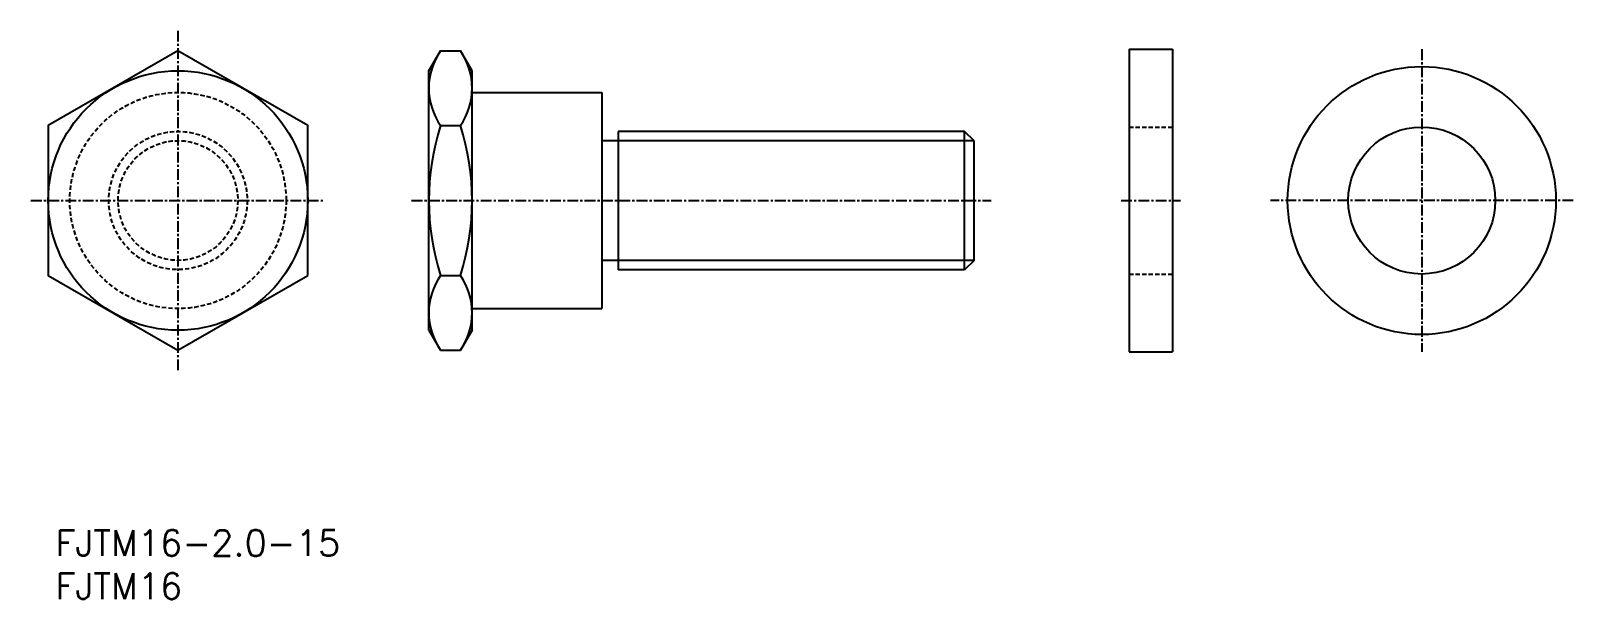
# Model space of a CAD drawing. Extents: x 66 to 245, y 81 to 147.
import ezdxf
from ezdxf.enums import TextEntityAlignment as Align

# ---------------------------------------------------------------- set-up
doc = ezdxf.new("R2010")
doc.units = 0
doc.linetypes.add('CENTER', pattern=[2, 1.25, -0.25, 0.25, -0.25])
doc.linetypes.add('DASHED', pattern=[0.75, 0.5, -0.25])
doc.layers.get('0').update_dxf_attribs({"linetype": 'CONTINUOUS'})
doc.layers.add('CENTER', color=1, linetype='CENTER')
doc.styles.get("Standard").update_dxf_attribs({"font": 'txt.shx', "bigfont": 'extfont.shx'})

msp = doc.modelspace()

# ---------------------------------------------------------------- linework, layer by layer
at = {"color": 7, "linetype": 'CONTINUOUS'}
for p, q in [((112.33, 142.2), (113.67, 144.52)), ((113.67, 144.52), (115.99, 144.52)), ((117.33, 142.2), (115.99, 144.52)), ((112.33, 112.2), (112.33, 142.2)), ((117.33, 112.2), (117.33, 142.2)), ((117.33, 112.2), (117.33, 142.2)), ((90.83, 140.19), (90.83, 140.19)), ((117.33, 139.7), (132.33, 139.7)), ((132.33, 139.7), (132.33, 114.7)), ((94.58, 138.02), (94.58, 138.02)), ((113.67, 135.86), (115.99, 135.86)), ((174.24, 135.2), (134.2, 135.2)), ((134.2, 135.2), (134.2, 119.2)), ((174.24, 119.2), (174.24, 135.2)), ((175.33, 134.11), (174.24, 135.2)), ((175.33, 120.28), (175.33, 134.11)), ((175.33, 120.28), (174.24, 119.2)), ((113.67, 118.54), (115.99, 118.54)), ((174.24, 119.2), (134.2, 119.2)), ((117.33, 114.7), (132.33, 114.7)), ((112.33, 112.2), (113.67, 109.88)), ((117.33, 112.2), (115.99, 109.88)), ((113.67, 109.88), (115.99, 109.88))]:
    msp.add_line(p, q, dxfattribs=at)
for p, q in [((193.26, 144.7), (193.26, 109.7)), ((193.26, 144.7), (198.26, 144.7)), ((198.26, 144.7), (198.26, 109.7)), ((193.26, 109.7), (198.26, 109.7))]:
    msp.add_line(p, q)
at = {"color": 3, "linetype": 'DASHED'}
for p, q in [((193.26, 135.7), (198.26, 135.7)), ((193.26, 118.7), (198.26, 118.7))]:
    msp.add_line(p, q, dxfattribs=at)
at = {"color": 3, "linetype": 'CONTINUOUS'}
for p, q in [((175.33, 134.11), (132.33, 134.11)), ((175.33, 120.28), (132.33, 120.28))]:
    msp.add_line(p, q, dxfattribs=at)
at = {"color": 7, "linetype": 'CONTINUOUS'}
msp.add_lwpolyline([(98.33, 118.54), (98.33, 135.86), (83.33, 144.52), (68.33, 135.86), (68.33, 118.54), (83.33, 109.88)], close=True, dxfattribs=at)
for centre, radius in [((227.08, 127.2), 15.5), ((83.33, 127.2), 15), ((227.08, 127.2), 8.5)]:
    msp.add_circle(centre, radius, dxfattribs=at)
at = {"color": 3, "linetype": 'DASHED'}
for radius in [12.5, 8, 6.92]:
    msp.add_circle((83.33, 127.2), radius, dxfattribs=at)
at = {"color": 7, "linetype": 'CONTINUOUS'}
for centre, radius, start, end in [((119.99, 140.19), 7.67, 145.6157, 214.3843), ((109.66, 140.19), 7.67, 325.6157, 34.3843), ((140.99, 127.2), 28.66, 162.412, 197.588), ((88.67, 127.2), 28.66, 342.412, 17.588), ((119.99, 114.21), 7.67, 145.6157, 214.3843), ((109.66, 114.21), 7.67, 325.6157, 34.3843)]:
    msp.add_arc(centre, radius, start, end, dxfattribs=at)
at = {"layer": 'CENTER', "color": 1, "linetype": 'CENTER'}
for p, q in [((83.33, 146.83), (83.33, 107.57)), ((227.08, 144.7), (227.08, 109.7)), ((66.33, 127.2), (100.33, 127.2)), ((110.33, 127.2), (177.33, 127.2)), ((192.33, 127.2), (199.19, 127.2)), ((244.58, 127.2), (209.58, 127.2))]:
    msp.add_line(p, q, dxfattribs=at)

# ---------------------------------------------------------------- texts
at = {"color": 7, "linetype": 'CONTINUOUS'}
for s, p in [('FJTM16-2.0-15', (69.17, 87.59)), ('FJTM16', (69.17, 82.59))]:
    msp.add_text(s, height=3, dxfattribs=at).set_placement(p, align=Align.MIDDLE_LEFT)

doc.saveas('drawing.dxf')
